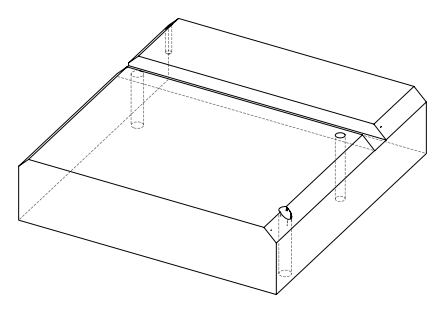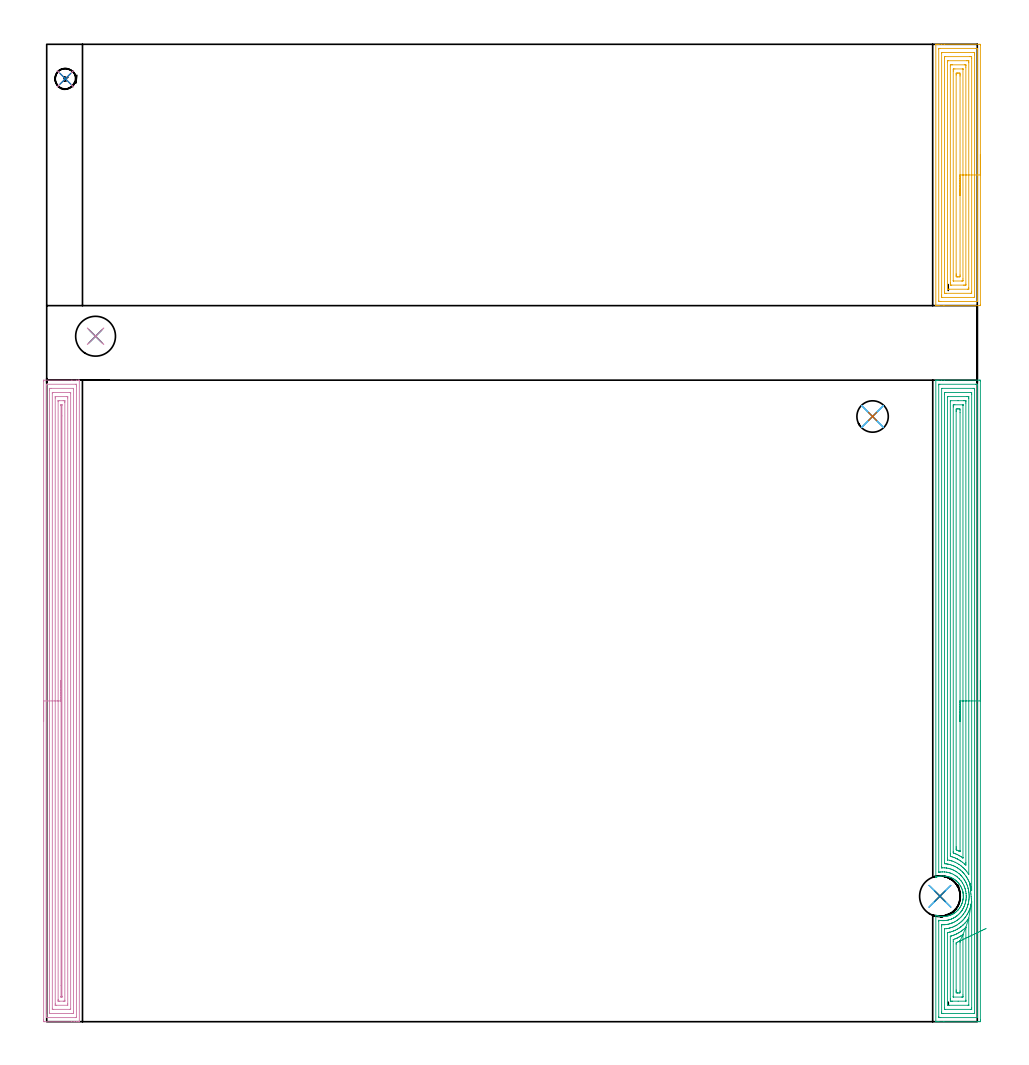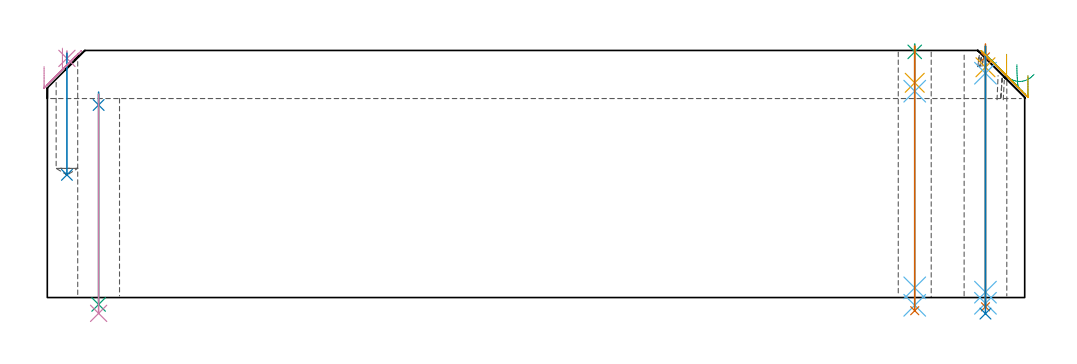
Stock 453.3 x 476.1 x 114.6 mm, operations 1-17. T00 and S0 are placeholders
(PLAN: 19 operations, 12 tool changes, 63.7 min)
(1 SPOT_DRILL | STEP1HOLE | NXT0321_9005460120000 | 0.05 min | 184 mm3)
(2 SPOT_DRILL_1 | STEP1HOLE_1 | NXT0321_9005460120000 | 0.05 min | 2693 mm3)
(3 SPOT_DRILL_2 | STEP1HOLE_2 | NXT0321_9005460120000 | 0.03 min | 3 mm3)
(4 SPOT_DRILL_3 | STEP1POCKET | NXT0321_9005460120000 | 0.03 min | 259 mm3)
(5 DRILL_BLIND_HOLE_INTO_CENTER | STEP1HOLE | NXT0301_023 | 0.04 min | 99 mm3)
(6 GUN_DRILL_THROUGH_HOLE | STEP1HOLE | UGT0307_001 | 0.52 min | 2069 mm3)
(7 SPADE_DRILL_TO_ENLARGE_THROUGH_HOLE | STEP1HOLE | UGT0306_003 | 0.49 min | 11654 mm3)
(8 DRILL_TO_ENLARGE_THROUGH_HOLE | STEP1HOLE | UGT0301_264 | 0.5 min | 21215 mm3)
(9 DRILL_THROUGH_HOLE_INTO_CENTER | STEP1HOLE_1 | NXT0301_065 | 0.4 min | 6232 mm3)
(10 DRILL_TO_ENLARGE_THROUGH_HOLE_1 | STEP1HOLE_1 | UGT0301_261 | 0.41 min | 24890 mm3)
(11 DRILL_BLIND_HOLE_INTO_CENTER_1 | STEP1HOLE_2 | UGT0301_032 | 0.07 min | 1012 mm3)
(12 GUN_DRILL_THROUGH_HOLE_1 | STEP1HOLE_2 | UGT0307_006 | 0.56 min | 6404 mm3)
(13 DRILL_TO_ENLARGE_THROUGH_HOLE_2 | STEP1HOLE_2 | UGT0301_283 | 0.49 min | 13584 mm3)
(14 DRILL_BLIND_HOLE_INTO_CENTER_2 | STEP1POCKET | UGT0301_032 | 0.23 min | 4153 mm3)
(15 AREA_MILL | FG_CHAMFER_SURFACE | UGT0205_001 | 20.07 min | 74171 mm3)
(16 AREA_MILL_1 | FG_CHAMFER_SURFACE_1 | UGT0205_001 | 17.71 min | 48451 mm3)
(17 AREA_MILL_2 | FG_CHAMFER_SURFACE_2 | UGT0205_001 | 8.5 min | 31864 mm3)
(18 AREA_MILL_3 | FG_CHAMFER_SURFACE_3 | UGT0205_001 | 7.29 min | 19702 mm3)
(19 MILL_RECTANGULAR_SLOT | SLOT_RECTANGULAR | UGT0201_004 | Follow Part, ap 8, ae 75% | 6.23 min | 354266 mm3)
(TOOL NXT0321_9005460120000 | NC Spot Drill, 142deg, 12mm, Carbide, Uncoated | D12 PA142 FL30 Z2)
(TOOL NXT0301_023 | Carbide Drill 5.2mm [860.1-0520-016A1-MM 2214] | D5.2 PA140 FL28 Z2)
(TOOL UGT0307_001 | Gun Drill 5 mm | D5 PA130 FL24 Z1)
(TOOL UGT0306_003 | Spade Drill 12.5mm | D12.5 PA132 FL10 Z2)
(TOOL UGT0301_264 | Twist Drill 19.8 mm | D19.8 PA118 FL140 Z2)
(TOOL NXT0301_065 | Carbide Drill 9.4mm [860.1-0940-075A1-MM 2214] | D9.4 PA140 FL98 Z2)
(TOOL UGT0301_261 | Twist Drill 19.4 mm | D19.4 PA118 FL140 Z2)
(TOOL UGT0301_032 | Twist Drill 10 mm | D10 PA118 FL87 Z2)
(TOOL UGT0307_006 | Gun Drill 9 mm | D9 PA130 FL24 Z1)
(TOOL UGT0301_283 | Twist Drill 15.3 mm | D15.3 PA118 FL120 Z2)
(TOOL UGT0205_001 | Chamfer Mill 20 x 3 x 45 deg. | D20 FL50 Z2)
(TOOL UGT0201_004 | End Mill 32 mm | D32 FL53 Z6)
(OP 1 SPOT_DRILL)
G17 G21 G94 G90
T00 M6
G54
G17 G0 G90 X435.1 Y61.1 S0 M3
G43 Z124.6 H0
G94 G81 G98 Z111.6 F250. R117.6
G80
M5
M2
(OP 2 SPOT_DRILL_1)
G17 G21 G94 G90
T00 M6
G54
G17 G0 G90 X23.8 Y333.9 S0 M3
G43 Z124.6 H0
G94 G81 G98 Z89.3 F250. R95.3
G80
M5
M2
(OP 3 SPOT_DRILL_2)
G17 G21 G94 G90
T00 M6
G54
G17 G0 G90 X402.3 Y294.8 S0 M3
G43 Z124.6 H0
G94 G81 G98 Z113.941 F250. R117.6
G80
M5
M2
(OP 4 SPOT_DRILL_3)
G17 G21 G94 G90
T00 M6
G54
G17 G0 G90 X9.1 Y459.3 S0 M3
G43 Z124.6 H0
G94 G81 G98 Z110.915 F250. R114.35
G80
M5
M2
(OP 5 DRILL_BLIND_HOLE_INTO_CENTER)
G17 G21 G94 G90
T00 M6
G54
G17 G0 G90 X435.1 Y61.1 S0 M3
G43 Z124.6 H1
G94 G81 G98 Z106.8 F250. R116.6
G80
M5
M2
(OP 6 GUN_DRILL_THROUGH_HOLE)
G17 G21 G94 G90
T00 M6
G54
G17 G0 G90 X435.1 Y61.1 M8
G43 Z124.6 H0
Z112.462
S716 M3
G94 G1 Z104.044 F125. M26
G4 X.084
Z2.5 F250.
G4 X.084
Z-2.666 F125.
G4 X.084
M5
M9
G0 Z112.462
Z124.6
M2
(OP 7 SPADE_DRILL_TO_ENLARGE_THROUGH_HOLE)
G17 G21 G94 G90
T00 M6
G54
G17 G0 G90 X435.1 Y61.1 S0 M3
G43 Z124.6 H0
G94 G73 G98 Z-4.283 F250. Q11.888 R116.6
G80
M5
M2
(OP 8 DRILL_TO_ENLARGE_THROUGH_HOLE)
G17 G21 G94 G90
T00 M6
G54
G17 G0 G90 X435.1 Y61.1 S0 M3
G43 Z124.6 H0
G94 G73 G98 Z-7.449 F250. Q17.436 R116.6
G80
M5
M2
(OP 9 DRILL_THROUGH_HOLE_INTO_CENTER)
G17 G21 G94 G90
T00 M6
G54
G17 G0 G90 X23.8 Y333.9 S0 M3
G43 Z124.6 H1
G94 G73 G98 Z-3.211 F250. Q8.683 R94.3
G80
M5
M2
(OP 10 DRILL_TO_ENLARGE_THROUGH_HOLE_1)
G17 G21 G94 G90
T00 M6
G54
G17 G0 G90 X23.8 Y333.9 S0 M3
G43 Z124.6 H0
G94 G73 G98 Z-7.328 F250. Q16.605 R94.3
G80
M5
M2
(OP 11 DRILL_BLIND_HOLE_INTO_CENTER_1)
G17 G21 G94 G90
T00 M6
G54
G17 G0 G90 X402.3 Y294.8 S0 M3
G43 Z124.6 H0
G94 G81 G98 Z99.6 F250. R116.6
G80
M5
M2
(OP 12 GUN_DRILL_THROUGH_HOLE_1)
G17 G21 G94 G90
T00 M6
G54
G17 G0 G90 X402.3 Y294.8 M8
G43 Z124.6 H0
Z112.058
S716 M3
G94 G1 Z95.705 F125. M26
G4 X.084
Z4.5 F250.
G4 X.084
Z-3.598 F125.
G4 X.084
M5
M9
G0 Z112.058
Z124.6
M2
(OP 13 DRILL_TO_ENLARGE_THROUGH_HOLE_2)
G17 G21 G94 G90
T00 M6
G54
G17 G0 G90 X402.3 Y294.8 S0 M3
G43 Z124.6 H0
G94 G73 G98 Z-6.097 F250. Q15.087 R116.6
G80
M5
M2
(OP 14 DRILL_BLIND_HOLE_INTO_CENTER_2)
G17 G21 G94 G90
T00 M6
G54
G17 G0 G90 X9.1 Y459.3 S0 M3
G43 Z124.6 H0
G94 G81 G98 Z56.9 F250. R113.35
G80
M5
M2
(OP 15 AREA_MILL)
G17 G21 G94 G90
T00 M6
G54
G17 G0 G90 X454.8 Y166.25 S1061 M3
G43 Z124.6 H0
Z102.9
G94 G1 Y166.212 Z102.028 F250.
Y166.098 Z101.163
Y165.909 Z100.312
Y165.647 Z99.48
Y165.313 Z98.674
Y164.91 Z97.9
Y164.442 Z97.164
Y163.91 Z96.472
Y163.321 Z95.829
Y162.678 Z95.24
Y161.986 Z94.708
Y161.25 Z94.24
Y160.476 Z93.837
Y159.67 Z93.503
Y158.838 Z93.241
Y157.986 Z93.052
Y157.122 Z92.938
Y156.25 Z92.9
Y0.929
X454.799 Y0.632 Z92.901
X454.794 Y0.041 Z92.904
X454.792 Y0.007 Z92.906
X454.205 Y0.003 Z93.493
X453.575 Y0. Z94.123
X437.001 Z110.695
X434.587 Z113.108
X433.85 Z113.85
X433.592 Z114.108
X433.162 Z114.53
X433.124 Z114.567
X433.103 Y0.008 Z114.588
X433.1 Y0.185 Z114.6
Y51.61
X433.103 Y51.826 Z114.589
X433.305 Y51.764 Z114.391
X433.58 Y51.673 Z114.118
X434.016 Y51.549 Z113.684
X434.459 Y51.441 Z113.241
X434.904 Y51.353 Z112.796
X435.347 Y51.286 Z112.353
X435.792 Y51.245 Z111.908
X436.679 Y51.212 Z111.021
X437.567 Y51.259 Z110.133
X438.012 Y51.308 Z109.688
X438.455 Y51.382 Z109.245
X438.9 Y51.478 Z108.8
X439.343 Y51.592 Z108.357
X439.618 Y51.673 Z108.081
X440.23 Y51.9 Z107.468
X440.676 Y52.087 Z107.022
X440.829 Y52.162 Z106.865
X441.028 Y52.257 Z106.669
X441.117 Y52.3 Z106.58
X441.498 Y52.505 Z106.199
X441.613 Y52.566 Z106.084
X441.721 Y52.635 Z105.975
X442.006 Y52.814 Z105.693
X442.167 Y52.927 Z105.529
X442.359 Y53.06 Z105.341
X442.417 Y53.101 Z105.282
X442.454 Y53.127 Z105.245
X442.612 Y53.248 Z105.084
X442.894 Y53.461 Z104.806
X443.504 Y54.032 Z104.194
X443.781 Y54.29 Z103.918
X443.801 Y54.311 Z103.898
X443.842 Y54.354 Z103.857
X444.22 Y54.796 Z103.479
X444.583 Y55.248 Z103.117
X444.67 Y55.369 Z103.03
X444.923 Y55.752 Z102.777
X445.163 Y56.142 Z102.536
X445.372 Y56.529 Z102.323
X445.557 Y56.889 Z102.142
X445.578 Y56.935 Z102.122
X445.623 Y57.036 Z102.077
X445.781 Y57.424 Z101.915
X445.805 Y57.48 Z101.892
X445.972 Y57.929 Z101.728
X446.092 Y58.318 Z101.606
X446.11 Y58.375 Z101.589
X446.226 Y58.823 Z101.47
X446.322 Y59.269 Z101.376
X446.357 Y59.479 Z101.341
X446.386 Y59.66 Z101.31
X446.396 Y59.717 Z101.301
X446.414 Y59.853 Z101.283
X446.444 Y60.08 Z101.254
X446.478 Y60.618 Z101.214
X446.48 Y60.726 Z101.208
X446.489 Y60.921 Z101.204
X446.49 Y60.947
X446.495 Y61.073 Z101.199
X446.496 Y61.114 Z101.198
X446.49 Y61.27 Z101.201
X446.483 Y61.448 Z101.205
Y61.49 Z101.21
Y61.505 Z101.211
X446.482 Y61.515
X446.471 Y61.722 Z101.228
X446.444 Y62.121 Z101.254
X446.416 Y62.343 Z101.281
X446.409 Y62.399 Z101.288
X446.344 Y62.813 Z101.354
X446.338 Y62.846 Z101.36
X446.257 Y63.237 Z101.436
X446.247 Y63.292 Z101.449
X446.232 Y63.354 Z101.465
X446.179 Y63.564 Z101.518
X446.147 Y63.684 Z101.547
X446.134 Y63.741 Z101.562
X445.999 Y64.186 Z101.697
X445.839 Y64.635 Z101.859
X445.68 Y65.026 Z102.015
X445.659 Y65.08 Z102.037
X445.609 Y65.192 Z102.088
X445.556 Y65.311 Z102.142
X445.388 Y65.645 Z102.31
X445.21 Y65.974 Z102.488
X444.947 Y66.407 Z102.751
X444.644 Y66.868 Z103.055
X444.396 Y67.183 Z103.301
X444.289 Y67.32 Z103.409
X443.919 Y67.761 Z103.781
X443.782 Y67.91 Z103.918
X443.376 Y68.305 Z104.322
X443.076 Y68.58 Z104.624
X442.993 Y68.655 Z104.707
X442.894 Y68.737 Z104.806
X442.612 Y68.951 Z105.085
X442.455 Y69.072 Z105.244
X442.174 Y69.27 Z105.526
X442.006 Y69.388 Z105.693
X441.754 Y69.549 Z105.944
X441.118 Y69.897 Z106.58
X440.675 Y70.113 Z107.021
X440.23 Y70.306 Z107.468
X440.049 Y70.377 Z107.651
X440.008 Y70.392 Z107.692
X439.866 Y70.443 Z107.834
X439.343 Y70.604 Z108.357
X438.9 Y70.722 Z108.8
X438.455 Y70.818 Z109.245
X438.012 Y70.892 Z109.688
X437.567 Y70.941 Z110.133
X436.679 Y70.988 Z111.021
X435.792 Y70.955 Z111.908
X435.347 Y70.914 Z112.353
X434.904 Y70.847 Z112.796
X434.459 Y70.759 Z113.241
X434.016 Y70.647 Z113.684
X433.335 Y70.443 Z114.365
X433.189 Y70.392 Z114.511
X433.134 Y70.375 Z114.565
X433.105 Y70.373 Z114.593
X433.1 Y70.392 Z114.6
Y312.315
X433.103 Y312.49 Z114.588
X433.159 Y312.493 Z114.532
X433.592 Y312.5 Z114.108
X433.849 Z113.85
X434.587 Z113.108
X435.847 Z111.85
X437.262 Z110.434
X454.205 Z93.493
X454.468 Y312.498 Z93.229
X454.792 Y312.49 Z92.906
X454.799 Y312.166 Z92.899
X454.8 Y156.25 Z92.9
X453.386 Z94.314
X453.385 Y2.275 Z94.315
X453.382 Y2.129 Z94.318
X453.379 Y2.034 Z94.321
X453.373 Y2.009 Z94.327
X453.365 Y2.007 Z94.335
X453.313 Y2.004 Z94.387
X452.841 Y2. Z94.859
X435.479 Z112.221
X435.005 Y2.001 Z112.695
X434.587 Y2.008 Z113.113
X434.534 Y2.01 Z113.166
X434.521 Y2.203 Z113.179
X434.516 Y2.348 Z113.184
X434.515 Y2.421 Z113.185
Y49.
X434.516 Y49.073 Z113.184
X434.521 Y49.218 Z113.179
X434.533 Y49.397 Z113.167
X434.587 Y49.39 Z113.113
X435.087 Y49.321 Z112.613
X435.479 Y49.279 Z112.221
X436.06 Y49.239 Z111.64
X436.37 Y49.229 Z111.33
X436.674 Y49.222 Z111.026
X436.961 Y49.229 Z110.739
X437.262 Y49.248 Z110.438
X437.794 Y49.288 Z109.906
X438.154 Y49.328 Z109.546
X438.576 Y49.398 Z109.124
X439.046 Y49.496 Z108.654
X439.308 Y49.559 Z108.392
X439.937 Y49.731 Z107.763
X440.007 Y49.752 Z107.693
X440.202 Y49.822 Z107.498
X440.653 Y49.998 Z107.047
X440.829 Y50.073 Z106.871
X441.272 Y50.272 Z106.428
X441.721 Y50.492 Z105.979
X441.869 Y50.567 Z105.831
X442.144 Y50.716 Z105.556
X442.432 Y50.897 Z105.268
X442.612 Y51.018 Z105.088
X442.961 Y51.261 Z104.739
X443.445 Y51.61 Z104.255
X443.478 Y51.636 Z104.222
X443.504 Y51.658 Z104.196
X443.948 Y52.059 Z103.752
X444.435 Y52.505 Z103.265
X444.718 Y52.796 Z102.982
X444.848 Y52.945 Z102.852
X445.238 Y53.399 Z102.462
X445.288 Y53.462 Z102.412
X445.645 Y53.935 Z102.055
X445.892 Y54.293 Z101.808
X445.964 Y54.402 Z101.736
X446.005 Y54.468 Z101.695
X446.179 Y54.755 Z101.521
X446.337 Y55.03 Z101.363
X446.424 Y55.188 Z101.276
X446.691 Y55.701 Z101.009
X446.864 Y56.082 Z100.836
X446.901 Y56.167 Z100.799
X446.926 Y56.228 Z100.774
X447.071 Y56.592 Z100.629
X447.174 Y56.873 Z100.526
X447.209 Y56.977 Z100.491
X447.391 Y57.55 Z100.309
X447.479 Y57.871 Z100.221
X447.578 Y58.257 Z100.122
X447.685 Y58.765 Z100.015
X447.71 Y58.892 Z99.99
X447.728 Y59.001 Z99.972
X447.821 Y59.66 Z99.879
X447.837 Y59.786 Z99.863
X447.897 Y60.594 Z99.803
X447.905 Y61.027 Z99.795
X447.901 Y61.448 Z99.799
X447.899 Y61.512 Z99.801
X447.843 Y62.343 Z99.857
X447.83 Y62.476 Z99.87
X447.72 Y63.237 Z99.98
X447.663 Y63.537 Z100.037
X447.531 Y64.131 Z100.169
X447.37 Y64.726 Z100.33
X447.277 Y65.026 Z100.423
X447.071 Y65.607 Z100.629
X446.947 Y65.92 Z100.753
X446.859 Y66.133 Z100.841
X446.528 Y66.814 Z101.172
X446.179 Y67.434 Z101.521
X446.012 Y67.709 Z101.688
X445.713 Y68.176 Z101.987
X445.39 Y68.603 Z102.31
X445.288 Y68.73 Z102.412
X444.631 Y69.497 Z103.069
X444.396 Y69.729 Z103.304
X443.682 Y70.392 Z104.018
X443.504 Y70.533 Z104.196
X442.917 Y70.98 Z104.783
X442.612 Y71.188 Z105.088
X442.464 Y71.286 Z105.236
X441.721 Y71.702 Z105.979
X440.904 Y72.105 Z106.796
X440.829 Y72.138 Z106.871
X440.73 Y72.181 Z106.97
X440.155 Y72.391 Z107.545
X439.937 Y72.46 Z107.763
X439.537 Y72.582 Z108.163
X439.046 Y72.704 Z108.654
X438.391 Y72.837 Z109.309
X438.154 Y72.872 Z109.546
X437.388 Y72.948 Z110.312
X437.262 Y72.954 Z110.438
X436.468 Y72.977 Z111.232
X436.37 Y72.974 Z111.33
X435.616 Y72.938 Z112.084
X435.479 Y72.923 Z112.221
X434.822 Y72.84 Z112.878
X434.587 Y72.806 Z113.113
X434.547 Y72.802 Z113.153
X434.528 Y72.801 Z113.172
X434.521 Y72.857 Z113.179
X434.516 Y73.002 Z113.184
X434.515 Y73.075 Z113.185
Y310.225
X434.518 Y310.371 Z113.182
X434.521 Y310.466 Z113.179
X434.527 Y310.491 Z113.173
X434.535 Y310.493 Z113.165
X434.587 Y310.496 Z113.113
X435.059 Y310.5 Z112.641
X452.421 Z95.279
X452.895 Y310.499 Z94.805
X453.313 Y310.492 Z94.387
X453.367 Y310.49 Z94.333
X453.379 Y310.297 Z94.321
X453.384 Y310.152 Z94.316
X453.385 Y310.079 Z94.315
X453.386 Y156.25 Z94.314
X451.972 Z95.728
X451.971 Y4.099 Z95.729
X451.97 Y4.043 Z95.73
X451.968 Y4.017 Z95.732
X451.966 Y4.011 Z95.734
X451.947 Y4.009 Z95.753
X451.737 Y4.001 Z95.963
X436.579 Y4. Z111.121
X436.37 Y4.001 Z111.33
X436.162 Y4.005 Z111.538
X436.023 Y4.01 Z111.677
X435.935 Y4.018 Z111.765
X435.933 Y4.062 Z111.767
X435.931 Y4.21 Z111.769
X435.929 Y4.652 Z111.771
Y46.687
X435.933 Y47.139 Z111.767
X435.935 Y47.2 Z111.765
X435.938 Y47.23 Z111.762
X436.37 Y47.225 Z111.33
X436.778 Y47.226 Z110.922
X437.164 Y47.237 Z110.536
X437.262 Y47.243 Z110.438
X437.993 Y47.3 Z109.707
X438.154 Y47.321 Z109.546
X438.768 Y47.417 Z108.932
X439.046 Y47.474 Z108.654
X439.5 Y47.578 Z108.2
X439.937 Y47.694 Z107.763
X440.201 Y47.769 Z107.499
X440.829 Y47.989 Z106.871
X440.862 Y48. Z106.838
X440.947 Y48.033 Z106.753
X441.487 Y48.268 Z106.213
X441.721 Y48.375 Z105.979
X442.089 Y48.558 Z105.611
X442.612 Y48.834 Z105.088
X442.782 Y48.927 Z104.918
X443.22 Y49.212 Z104.48
X443.504 Y49.407 Z104.196
X443.746 Y49.579 Z103.954
X444.074 Y49.822 Z103.626
X444.252 Y49.966 Z103.448
X444.396 Y50.09 Z103.304
X444.725 Y50.386 Z102.975
X445.086 Y50.716 Z102.614
X445.189 Y50.815 Z102.511
X445.288 Y50.913 Z102.412
X445.63 Y51.267 Z102.07
X445.929 Y51.61 Z101.771
X446.044 Y51.747 Z101.656
X446.179 Y51.914 Z101.521
X446.437 Y52.246 Z101.263
X446.634 Y52.505 Z101.066
X447.071 Y53.158 Z100.629
X447.164 Y53.306 Z100.536
X447.22 Y53.399 Z100.48
X447.49 Y53.874 Z100.21
X447.714 Y54.293 Z99.986
X447.798 Y54.459 Z99.902
X447.963 Y54.8 Z99.737
X448.081 Y55.069 Z99.619
X448.131 Y55.188 Z99.569
X448.335 Y55.709 Z99.365
X448.472 Y56.082 Z99.228
X448.566 Y56.371 Z99.134
X448.755 Y56.977 Z98.945
X448.777 Y57.054 Z98.923
X448.854 Y57.345 Z98.846
X448.954 Y57.771 Z98.746
X448.974 Y57.871 Z98.726
X449.097 Y58.522 Z98.603
X449.135 Y58.765 Z98.565
X449.213 Y59.3 Z98.487
X449.249 Y59.66 Z98.451
X449.28 Y60.127 Z98.42
X449.305 Y60.554 Z98.395
X449.319 Y60.982 Z98.381
X449.312 Y61.448 Z98.388
X449.29 Y61.905 Z98.41
X449.263 Y62.343 Z98.437
X449.216 Y62.875 Z98.484
X449.163 Y63.237 Z98.537
X449.053 Y63.932 Z98.647
X449.013 Y64.131 Z98.687
X448.854 Y64.858 Z98.846
X448.81 Y65.026 Z98.89
X448.793 Y65.088 Z98.907
X448.542 Y65.92 Z99.158
X448.37 Y66.406 Z99.33
X448.209 Y66.814 Z99.491
X447.963 Y67.388 Z99.737
X447.813 Y67.709 Z99.887
X447.67 Y68.002 Z100.03
X447.328 Y68.603 Z100.372
X447.071 Y69.034 Z100.629
X446.768 Y69.497 Z100.932
X446.179 Y70.282 Z101.521
X446.092 Y70.392 Z101.608
X445.594 Y70.979 Z102.106
X445.301 Y71.286 Z102.399
X445.288 Y71.299 Z102.412
X445.025 Y71.549 Z102.675
X444.396 Y72.121 Z103.304
X444.327 Y72.181 Z103.373
X443.504 Y72.791 Z104.196
X443.09 Y73.075 Z104.61
X442.612 Y73.35 Z105.088
X442.001 Y73.688 Z105.699
X441.721 Y73.824 Z105.979
X441.415 Y73.969 Z106.285
X440.829 Y74.205 Z106.871
X440.449 Y74.35 Z107.251
X439.937 Y74.502 Z107.763
X439.213 Y74.696 Z108.487
X439.046 Y74.73 Z108.654
X438.345 Y74.864 Z109.355
X438.154 Y74.886 Z109.546
X438.129 Y74.888 Z109.571
X437.262 Y74.954 Z110.438
X437.167 Y74.96 Z110.533
X436.37 Y74.971 Z111.33
X436.263 Y74.972 Z111.437
X435.984 Y74.964 Z111.716
X435.947 Y74.966 Z111.753
X435.935 Y74.969 Z111.765
X435.933 Y74.979 Z111.767
X435.93 Y75.023 Z111.77
X435.929 Y75.066 Z111.771
X435.928 Y75.307 Z111.772
X435.929 Y308.401 Z111.771
X435.93 Y308.457 Z111.77
X435.932 Y308.483 Z111.768
X435.934 Y308.489 Z111.766
X435.953 Y308.491 Z111.747
X436.163 Y308.499 Z111.537
X451.321 Y308.5 Z96.379
X451.53 Y308.499 Z96.17
X451.739 Y308.495 Z95.961
X451.877 Y308.49 Z95.823
X451.965 Y308.482 Z95.735
X451.967 Y308.438 Z95.733
X451.969 Y308.29 Z95.731
X451.971 Y307.848 Z95.729
X451.972 Y156.25 Z95.728
X450.557 Z97.143
Y64.213
X450.556 Y64.131 Z97.144
X450.551 Y63.886 Z97.149
X450.485 Y64.131 Z97.215
X450.446 Y64.324 Z97.254
X450.298 Y65.026 Z97.402
X450.247 Y65.261 Z97.453
X450.198 Y65.467 Z97.502
X450.073 Y65.92 Z97.627
X449.878 Y66.605 Z97.822
X449.846 Y66.714 Z97.854
X449.812 Y66.814 Z97.888
X449.746 Y67. Z97.954
X449.475 Y67.709 Z98.225
X449.284 Y68.172 Z98.416
X449.087 Y68.603 Z98.613
X448.854 Y69.088 Z98.846
X448.633 Y69.497 Z99.067
X448.351 Y70.002 Z99.349
X448.111 Y70.392 Z99.589
X447.963 Y70.62 Z99.737
X447.692 Y71.013 Z100.008
X447.49 Y71.286 Z100.21
X447.071 Y71.833 Z100.629
X446.78 Y72.181 Z100.92
X446.501 Y72.5 Z101.199
X446.179 Y72.843 Z101.521
X445.945 Y73.075 Z101.755
X445.288 Y73.683 Z102.412
X444.951 Y73.969 Z102.749
X444.396 Y74.386 Z103.304
X443.727 Y74.864 Z103.973
X443.504 Y75. Z104.196
X443.172 Y75.197 Z104.528
X442.612 Y75.49 Z105.088
X442.088 Y75.758 Z105.612
X441.721 Y75.921 Z105.979
X441.433 Y76.046 Z106.267
X440.829 Y76.273 Z106.871
X440.084 Y76.505 Z107.616
X439.937 Y76.544 Z107.763
X439.521 Y76.652 Z108.179
X439.046 Y76.748 Z108.654
X438.927 Y76.771 Z108.773
X438.499 Y76.842 Z109.201
X438.154 Y76.882 Z109.546
X437.897 Y76.91 Z109.803
X437.459 Y76.954 Z110.241
X437.359 Y76.964 Z110.341
X437.35 Y77.12 Z110.35
X437.344 Y77.465 Z110.356
X437.343 Y77.547 Z110.357
Y305.607
X437.347 Y306.417 Z110.353
X437.35 Y306.473 Z110.35
X437.353 Y306.49 Z110.347
X437.376 Y306.492 Z110.324
X437.486 Y306.497 Z110.214
X437.709 Y306.499 Z109.991
X450.192 Z97.508
X450.414 Y306.497 Z97.286
X450.524 Y306.492 Z97.176
X450.547 Y306.49 Z97.153
X450.551 Y306.476 Z97.149
X450.553 Y306.434 Z97.147
X450.557 Y305.688 Z97.143
Y305.607
Y156.25
X449.143 Z98.557
Y72.016
X449.142 Y71.892 Z98.558
X449.14 Y71.838 Z98.56
X449.138 Y71.809 Z98.562
X449.081 Y71.881 Z98.619
X449.016 Y71.971 Z98.684
X448.854 Y72.202 Z98.846
X448.203 Y73.075 Z99.497
X447.963 Y73.385 Z99.737
X447.464 Y73.969 Z100.236
X447.071 Y74.397 Z100.629
X446.594 Y74.864 Z101.106
X446.179 Y75.247 Z101.521
X445.585 Y75.758 Z102.115
X445.288 Y75.981 Z102.412
X444.456 Y76.592 Z103.244
X444.396 Y76.634 Z103.304
X444.369 Y76.652 Z103.331
X443.504 Y77.149 Z104.196
X442.759 Y77.547 Z104.941
X442.612 Y77.619 Z105.088
X442.475 Y77.685 Z105.225
X441.721 Y78.001 Z105.979
X440.995 Y78.275 Z106.705
X440.829 Y78.326 Z106.871
X440.45 Y78.441 Z107.25
X439.937 Y78.576 Z107.763
X439.758 Y78.621 Z107.942
X438.868 Y78.801 Z108.832
X438.809 Y78.814 Z108.891
X438.777 Y78.824 Z108.923
X438.765 Y78.829 Z108.935
X438.763 Y78.854 Z108.937
X438.759 Y79.046 Z108.941
X438.757 Y79.335 Z108.943
Y79.625
Y304.108
X438.76 Y304.398 Z108.94
X438.763 Y304.479 Z108.937
X438.765 Y304.491 Z108.935
X438.771 Y304.494 Z108.929
X438.791 Y304.498 Z108.909
X438.876 Y304.499 Z108.824
X439.046 Y304.5 Z108.654
X448.175 Z99.525
X448.854 Y304.498 Z98.846
X449.071 Y304.496 Z98.629
X449.13 Y304.49 Z98.57
X449.136 Y304.474 Z98.564
X449.139 Y304.428 Z98.561
X449.142 Y303.819 Z98.558
X449.143 Y303.529 Z98.557
Y156.25
X447.729 Z99.971
Y77.547
X447.728 Y76.888 Z99.972
X447.726 Y76.652 Z99.974
X447.722 Y76.221 Z99.978
X447.253 Y76.652 Z100.447
X447.071 Y76.814 Z100.629
X446.23 Y77.547 Z101.47
X446.023 Y77.704 Z101.677
X445.288 Y78.232 Z102.412
X444.989 Y78.441 Z102.711
X444.396 Y78.792 Z103.304
X443.597 Y79.242 Z104.103
X443.504 Y79.291 Z104.196
X443.418 Y79.335 Z104.282
X442.877 Y79.593 Z104.823
X442.612 Y79.709 Z105.088
X441.964 Y79.986 Z105.736
X441.721 Y80.076 Z105.979
X441.298 Y80.23 Z106.402
X440.829 Y80.37 Z106.871
X440.261 Y80.538 Z107.439
X440.178 Y80.565 Z107.522
X440.176 Y80.668 Z107.524
X440.172 Y80.888 Z107.528
X440.171 Y81.124 Z107.529
Y81.784
Y302.03
X440.173 Y302.36 Z107.527
X440.175 Y302.442 Z107.525
X440.178 Y302.48 Z107.522
X440.181 Y302.49 Z107.519
X440.205 Y302.492 Z107.495
X440.362 Y302.498 Z107.338
X443.927 Y302.5 Z103.773
X446.602 Z101.098
X447.071 Y302.499 Z100.629
X447.497 Y302.497 Z100.203
X447.687 Y302.49 Z100.013
X447.722 Y302.48 Z99.978
X447.724 Y302.414 Z99.976
X447.727 Y302.266 Z99.973
X447.728 Y302.03 Z99.972
X447.729 Y301.37 Z99.971
Y156.25
X446.315 Z101.385
X446.314 Y79.958 Z101.386
X446.313 Y79.868 Z101.387
X446.31 Y79.796 Z101.39
X446.308 Y79.759 Z101.392
X446.3 Y79.761 Z101.4
X446.179 Y79.843 Z101.521
X445.623 Y80.23 Z102.077
X445.288 Y80.434 Z102.412
X444.786 Y80.733 Z102.914
X444.396 Y80.947 Z103.304
X444.071 Y81.124 Z103.629
X443.504 Y81.402 Z104.196
X442.985 Y81.645 Z104.715
X442.612 Y81.796 Z105.088
X442.059 Y82.018 Z105.641
X441.721 Y82.146 Z105.979
X441.618 Y82.186 Z106.082
X441.594 Y82.197 Z106.106
X441.591 Y82.324 Z106.109
X441.588 Y82.505 Z106.112
X441.586 Y82.777 Z106.114
X441.585 Y82.913 Z106.115
X441.586 Y299.482 Z106.114
X441.589 Y300.241 Z106.111
X441.592 Y300.371 Z106.108
X441.598 Y300.49 Z106.102
X441.721 Y300.492 Z105.979
X442.355 Y300.499 Z105.345
X446.179 Z101.521
X446.265 Y300.497 Z101.435
X446.296 Y300.494 Z101.404
X446.307 Y300.491 Z101.393
X446.309 Y300.467 Z101.391
X446.313 Y300.377 Z101.387
X446.314 Y300.241 Z101.386
X446.315 Y300.106 Z101.385
Y156.25
X444.901 Z102.8
X444.9 Y83.419
X444.898 Y83.12 Z102.802
X444.896 Y82.913 Z102.804
X444.894 Y82.843 Z102.806
X444.851 Y82.855 Z102.849
X444.728 Y82.913 Z102.972
X444.51 Y83.027 Z103.19
X444.396 Y83.085 Z103.304
X444.052 Y83.258 Z103.648
X443.504 Y83.508 Z104.196
X443.299 Y83.603 Z104.401
X443.119 Y83.687 Z104.581
X443.006 Y83.742 Z104.694
X443.005 Y83.807 Z104.695
X443.001 Y84.312 Z104.699
X443. Y84.702 Z104.7
Y85.208
Y297.17
Y297.558
X443.003 Y298.061 Z104.697
X443.007 Y298.453 Z104.693
X443.46 Y298.497 Z104.24
X443.504 Y298.498 Z104.196
X444.35 Z103.35
X444.396 Y298.495 Z103.304
X444.893 Y298.453 Z102.807
X444.898 Y297.949 Z102.802
X444.9 Y296.664 Z102.8
X444.901 Y156.25
Y155.378 Z102.838
Y154.514 Z102.951
Y153.662 Z103.14
Y152.83 Z103.403
Y152.024 Z103.736
Y151.25 Z104.139
Y150.514 Z104.608
Y149.822 Z105.139
Y149.179 Z105.728
Y148.59 Z106.372
Y148.058 Z107.064
Y147.59 Z107.8
Y147.187 Z108.573
Y146.853 Z109.379
Y146.591 Z110.211
Y146.402 Z111.063
Y146.288 Z111.928
Y146.25 Z112.8
G0 Z124.6
X449.691 Y67.443
Z108.055
G1 X449.686 Y67.488 Z107.184
X449.689 Y67.457 Z106.312
X449.7 Y67.35 Z105.446
X449.717 Y67.169 Z104.593
X449.741 Y66.915 Z103.759
X449.773 Y66.589 Z102.95
X449.811 Y66.194 Z102.173
X449.855 Y65.733 Z101.434
X449.905 Y65.21 Z100.737
X449.961 Y64.629 Z100.089
X450.022 Y63.993 Z99.495
X450.088 Y63.308 Z98.958
X450.158 Y62.58 Z98.484
X450.231 Y61.813 Z98.075
X450.308 Y61.013 Z97.734
X450.387 Y60.187 Z97.465
X450.468 Y59.341 Z97.27
X450.551 Y58.481 Z97.149
X450.552 Y58.472 Z97.148
X450.555 Y58.252 Z97.145
X450.557 Y57.952 Z97.143
Y57.871
Y6.893
X450.554 Y6.083 Z97.147
X450.551 Y6.027 Z97.149
X450.547 Y6.01 Z97.153
X450.524 Y6.008 Z97.176
X450.414 Y6.003 Z97.286
X450.191 Y6.001 Z97.509
X437.708 Z109.992
X437.486 Y6.003 Z110.214
X437.376 Y6.008 Z110.324
X437.353 Y6.01 Z110.347
X437.35 Y6.024 Z110.35
X437.347 Y6.066 Z110.353
X437.343 Y6.812 Z110.357
Y6.893
Y45.066
X437.345 Y45.167 Z110.355
X437.348 Y45.217 Z110.352
X437.35 Y45.234 Z110.35
X437.372 Y45.24 Z110.328
X438.154 Y45.307 Z109.546
X438.192 Y45.311 Z109.508
X438.476 Y45.35 Z109.224
X438.966 Y45.43 Z108.734
X439.046 Y45.446 Z108.654
X439.695 Y45.593 Z108.005
X439.937 Y45.655 Z107.763
X440.356 Y45.77 Z107.344
X440.829 Y45.931 Z106.871
X441.059 Y46.014 Z106.641
X441.655 Y46.244 Z106.045
X441.701 Y46.264 Z105.999
X441.721 Y46.273 Z105.979
X442.31 Y46.548 Z105.39
X442.612 Y46.699 Z105.088
X442.9 Y46.851 Z104.8
X443.421 Y47.139 Z104.279
X443.644 Y47.279 Z104.056
X444.396 Y47.804 Z103.304
X444.529 Y47.9 Z103.171
X444.707 Y48.033 Z102.993
X445.026 Y48.295 Z102.674
X445.288 Y48.521 Z102.412
X445.502 Y48.713 Z102.198
X445.736 Y48.927 Z101.964
X445.963 Y49.145 Z101.737
X446.179 Y49.359 Z101.521
X446.407 Y49.594 Z101.293
X446.616 Y49.822 Z101.084
X446.826 Y50.067 Z100.874
X447.071 Y50.36 Z100.629
X447.229 Y50.557 Z100.471
X447.354 Y50.716 Z100.346
X447.615 Y51.065 Z100.085
X447.989 Y51.61 Z99.711
X448.319 Y52.148 Z99.381
X448.528 Y52.505 Z99.172
X448.645 Y52.715 Z99.055
X448.854 Y53.106 Z98.846
X448.953 Y53.3 Z98.747
X449.001 Y53.399 Z98.699
X449.234 Y53.912 Z98.466
X449.395 Y54.293 Z98.305
X449.496 Y54.545 Z98.204
X449.745 Y55.189 Z97.955
X449.958 Y55.87 Z97.742
X450.023 Y56.082 Z97.677
X450.065 Y56.234 Z97.635
X450.154 Y56.568 Z97.546
X450.257 Y56.977 Z97.443
X450.293 Y57.129 Z97.407
X450.327 Y57.288 Z97.373
X450.444 Y57.871 Z97.256
X450.455 Y57.925 Z97.245
X450.475 Y58.034 Z97.225
X450.482 Y58.074 Z97.218
X450.495 Y58.156 Z97.205
X450.522 Y58.325 Z97.178
X450.543 Y58.445 Z97.157
X450.551 Y58.481 Z97.149
X449.142 Y50.428 Z98.558
X449.143 Y49.532 Z98.557
Y8.392
X449.14 Y8.102 Z98.56
X449.137 Y8.021 Z98.563
X449.135 Y8.009 Z98.565
X449.129 Y8.006 Z98.571
X449.109 Y8.002 Z98.591
X449.024 Y8.001 Z98.676
X448.854 Y8. Z98.846
X439.725 Z107.975
X439.046 Y8.002 Z108.654
X438.829 Y8.004 Z108.871
X438.77 Y8.01 Z108.93
X438.764 Y8.026 Z108.936
X438.761 Y8.072 Z108.939
X438.758 Y8.681 Z108.942
X438.757 Y8.971 Z108.943
Y42.956
X438.759 Y43.246 Z108.941
X438.761 Y43.328 Z108.939
X438.764 Y43.371 Z108.936
X438.779 Y43.376 Z108.921
X438.864 Y43.394 Z108.836
X439.157 Y43.449 Z108.543
X439.69 Y43.561 Z108.01
X439.892 Y43.606 Z107.808
X439.937 Y43.617 Z107.763
X440.012 Y43.636 Z107.688
X440.829 Y43.878 Z106.871
X441.259 Y44.024 Z106.441
X441.721 Y44.198 Z105.979
X441.905 Y44.271 Z105.795
X442.346 Y44.456 Z105.354
X442.529 Y44.539 Z105.171
X442.612 Y44.579 Z105.088
X443.125 Y44.835 Z104.575
X443.504 Y45.037 Z104.196
X443.705 Y45.148 Z103.995
X444.054 Y45.35 Z103.646
X444.262 Y45.484 Z103.438
X444.396 Y45.575 Z103.304
X444.789 Y45.85 Z102.911
X445.288 Y46.202 Z102.412
X445.312 Y46.22 Z102.388
X445.345 Y46.244 Z102.355
X445.802 Y46.622 Z101.898
X446.179 Y46.95 Z101.521
X446.279 Y47.039 Z101.421
X446.388 Y47.139 Z101.312
X446.737 Y47.474 Z100.963
X447.071 Y47.799 Z100.629
X447.187 Y47.917 Z100.513
X447.297 Y48.033 Z100.403
X447.607 Y48.39 Z100.093
X447.963 Y48.806 Z99.737
X448.061 Y48.927 Z99.639
X448.406 Y49.377 Z99.294
X448.736 Y49.822 Z98.964
X448.785 Y49.891 Z98.915
X448.854 Y49.994 Z98.846
X449.142 Y50.428 Z98.558
X447.722 Y45.986 Z99.978
X447.725 Y45.981 Z99.975
X447.727 Y45.947 Z99.973
X447.728 Y45.862 Z99.972
X447.729 Y45.584 Z99.971
Y10.47
X447.728 Y10.14 Z99.972
X447.725 Y10.058 Z99.975
X447.722 Y10.02 Z99.978
X447.719 Y10.01 Z99.981
X447.695 Y10.008 Z100.005
X447.538 Y10.002 Z100.162
X443.973 Y10. Z103.727
X441.298 Z106.402
X440.829 Y10.001 Z106.871
X440.403 Y10.003 Z107.297
X440.213 Y10.01 Z107.487
X440.178 Y10.02 Z107.522
X440.176 Y10.086 Z107.524
X440.173 Y10.234 Z107.527
X440.172 Y10.47 Z107.528
X440.171 Y11.13 Z107.529
Y41.538
X440.173 Y41.596 Z107.527
X440.175 Y41.624 Z107.525
X440.177 Y41.633 Z107.523
X440.189 Y41.638 Z107.511
X440.635 Y41.772 Z107.065
X440.786 Y41.816 Z106.914
X440.829 Y41.829 Z106.871
X441.459 Y42.035 Z106.241
X441.721 Y42.128 Z105.979
X442.109 Y42.277 Z105.591
X442.612 Y42.483 Z105.088
X442.742 Y42.537 Z104.958
X443.033 Y42.667 Z104.667
X443.35 Y42.822 Z104.35
X443.504 Y42.901 Z104.196
X443.934 Y43.131 Z103.766
X444.396 Y43.387 Z103.304
X444.506 Y43.45 Z103.194
X444.69 Y43.561 Z103.01
X445.048 Y43.802 Z102.652
X445.288 Y43.966 Z102.412
X445.574 Y44.168 Z102.126
X445.976 Y44.456 Z101.724
X446.09 Y44.545 Z101.61
X446.179 Y44.617 Z101.521
X446.578 Y44.95 Z101.122
X447.071 Y45.379 Z100.629
X447.68 Y45.952 Z100.02
X447.719 Y45.986 Z99.981
X447.722 Z99.978
X446.306 Y42.439 Z101.394
X446.309 Y42.426 Z101.391
X446.312 Y42.361 Z101.388
X446.314 Y42.18 Z101.386
X446.315 Y13.017 Z101.385
X446.311 Y12.259 Z101.389
X446.308 Y12.129 Z101.392
X446.302 Y12.01 Z101.398
X446.179 Y12.008 Z101.521
X445.545 Y12.001 Z102.155
X441.721 Z105.979
X441.635 Y12.003 Z106.065
X441.604 Y12.006 Z106.096
X441.593 Y12.009 Z106.107
X441.591 Y12.033 Z106.109
X441.587 Y12.123 Z106.113
X441.586 Y12.259 Z106.114
X441.585 Y12.394 Z106.115
X441.586 Y39.224 Z106.114
X441.592 Y39.984 Z106.108
X441.595 Y40.009 Z106.105
X441.63 Y40.025 Z106.07
X441.665 Y40.04 Z106.035
X442.314 Y40.283 Z105.386
X442.612 Y40.401 Z105.088
X442.949 Y40.541 Z104.751
X443.504 Y40.783 Z104.196
X443.57 Y40.813 Z104.13
X443.706 Y40.878 Z103.994
X444.162 Y41.113 Z103.538
X444.396 Y41.238 Z103.304
X444.738 Y41.43 Z102.962
X445.288 Y41.747 Z102.412
X445.303 Y41.757 Z102.397
X446.272 Y42.42 Z101.428
X446.304 Y42.439 Z101.396
X446.306 Z101.394
X444.895 Y39.341 Z102.805
X444.897 Y39.319 Z102.803
X444.899 Y39.258 Z102.801
X444.9 Y39.089 Z102.8
X444.901 Y38.583 Z102.799
X444.9 Y14.942 Z102.8
X444.898 Y14.438 Z102.802
X444.893 Y14.047 Z102.807
X444.441 Y14.002 Z103.259
X444.396 Y14.001 Z103.304
X443.551 Z104.149
X443.504 Y14.004 Z104.196
X443.007 Y14.047 Z104.693
X443.001 Y14.552 Z104.699
X443. Y14.942 Z104.7
Y15.448
Y37.806
X443.003 Y38.195 Z104.697
X443.007 Y38.441 Z104.693
X443.169 Y38.531 Z104.531
X443.781 Y38.812 Z103.919
X444.372 Y39.089 Z103.328
X444.42 Y39.114 Z103.28
X444.518 Y39.161 Z103.182
X444.895 Y39.341 Z102.805
X445.502 Y39.631 Z102.249
X446.15 Y39.941 Z101.755
X446.835 Y40.268 Z101.324
X447.551 Y40.61 Z100.961
X448.293 Y40.964 Z100.669
X449.054 Y41.328 Z100.45
X449.831 Y41.699 Z100.305
X450.615 Y42.074 Z100.236
X451.403 Y42.45 Z100.243
X452.186 Y42.824 Z100.325
X452.96 Y43.194 Z100.483
X453.719 Y43.557 Z100.716
X454.457 Y43.909 Z101.02
X455.168 Y44.249 Z101.395
X455.846 Y44.573 Z101.837
X456.488 Y44.879 Z102.343
X457.087 Y45.165 Z102.909
X457.639 Y45.429 Z103.53
G0 Z124.6
M5
M2
(OP 16 AREA_MILL_1)
G17 G21 G94 G90
T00 M6
G54
G17 G0 G90 X-1.5 Y146.25 S1061 M3
G43 Z124.6 H0
Z107.2
G94 G1 Y146.288 Z106.328 F250.
Y146.402 Z105.464
Y146.591 Z104.612
Y146.853 Z103.78
Y147.187 Z102.974
Y147.59 Z102.2
Y148.058 Z101.464
Y148.59 Z100.772
Y149.179 Z100.129
Y149.822 Z99.54
Y150.514 Z99.008
Y151.25 Z98.54
Y152.024 Z98.137
Y152.83 Z97.803
Y153.662 Z97.541
Y154.514 Z97.352
Y155.378 Z97.238
Y156.25 Z97.2
Y311.868
X-1.495 Y312.383 Z97.203
X-1.492 Y312.49 Z97.206
X-1.38 Y312.5 Z97.318
X12.276 Z110.971
X14.647 Z113.342
X15.372 Z114.071
X15.588 Z114.288
X15.746 Y312.497 Z114.439
X15.897 Y312.49 Z114.589
X15.9 Y312.315 Z114.6
Y0.185
X15.897 Y0.01 Z114.589
X15.746 Y0.003 Z114.439
X15.588 Y0. Z114.288
X15.371 Z114.071
X14.647 Z113.342
X13.409 Z112.106
X12.019 Z110.714
X-1.098 Z97.6
X-1.493 Y0.01 Z97.205
X-1.497 Y0.251 Z97.202
X-1.499 Y0.632 Z97.201
X-1.5 Y1.017 Z97.2
Y156.25
X-0.086 Z98.614
X-0.085 Y309.914 Z98.615
X-0.079 Y310.481 Z98.621
X-0.03 Y310.49 Z98.67
X0.079 Y310.495 Z98.779
X0.218 Y310.499 Z98.918
X14.236 Z112.936
X14.421 Y310.493 Z113.121
X14.456 Y310.49 Z113.156
X14.479 Y310.481 Z113.179
X14.48 Y310.439 Z113.18
X14.484 Y310.245 Z113.184
X14.485 Y310.079 Z113.185
X14.486 Y309.35 Z113.186
X14.485 Y2.586 Z113.185
X14.479 Y2.019 Z113.179
X14.43 Y2.01 Z113.13
X14.32 Y2.005 Z113.02
X14.182 Y2.001 Z112.882
X0.164 Z98.864
X-0.021 Y2.007 Z98.679
X-0.056 Y2.01 Z98.644
X-0.079 Y2.019 Z98.621
X-0.081 Y2.061 Z98.619
X-0.084 Y2.255 Z98.616
X-0.085 Y2.421 Z98.615
X-0.086 Y3.151 Z98.614
Y156.25
X1.328 Z100.028
X1.329 Y307.576 Z100.029
X1.331 Y308.29 Z100.031
X1.333 Y308.466 Z100.033
X1.335 Y308.488 Z100.035
X1.352 Y308.491 Z100.052
X1.403 Y308.496 Z100.103
X1.505 Y308.498 Z100.205
X2.176 Y308.5 Z100.876
X12.963 Y308.499 Z111.663
X13.018 Y308.496 Z111.718
X13.053 Y308.491 Z111.753
X13.065 Y308.487 Z111.765
X13.066 Y308.47 Z111.766
X13.07 Y308.29 Z111.77
X13.071 Y308.111 Z111.771
Y4.924
X13.069 Y4.21 Z111.769
X13.067 Y4.034 Z111.767
X13.065 Y4.012 Z111.765
X13.048 Y4.009 Z111.748
X12.997 Y4.004 Z111.697
X12.895 Y4.002 Z111.595
X12.224 Y4. Z110.924
X1.437 Y4.001 Z100.137
X1.382 Y4.004 Z100.082
X1.347 Y4.009 Z100.047
X1.335 Y4.013 Z100.035
X1.334 Y4.03 Z100.034
X1.33 Y4.21 Z100.03
X1.329 Y4.39 Z100.029
X1.328 Y156.25 Z100.028
X2.743 Z101.443
Y306.132
X2.745 Y306.308 Z101.445
X2.748 Y306.448 Z101.448
X2.749 Y306.484 Z101.449
X2.767 Y306.49 Z101.467
X2.82 Y306.493 Z101.52
X3.257 Y306.5 Z101.957
X11.143 Z109.843
X11.579 Y306.494 Z110.279
X11.633 Y306.491 Z110.333
X11.651 Y306.487 Z110.351
X11.652 Y306.471 Z110.352
X11.656 Y306.408 Z110.356
X11.657 Y306.348 Z110.357
Y305.976
Y6.368
X11.655 Y6.192 Z110.355
X11.652 Y6.053 Z110.352
X11.651 Y6.016 Z110.351
X11.633 Y6.01 Z110.333
X11.58 Y6.007 Z110.28
X11.143 Y6. Z109.843
X3.257 Z101.957
X2.821 Y6.006 Z101.521
X2.767 Y6.009 Z101.467
X2.749 Y6.013 Z101.449
X2.747 Y6.029 Z101.447
X2.744 Y6.092 Z101.444
X2.743 Y6.152 Z101.443
Y6.524
Y156.25
X4.157 Z102.857
Y303.819
X4.159 Y304.254 Z102.859
X4.162 Y304.47 Z102.862
X4.164 Y304.489 Z102.864
X4.189 Y304.493 Z102.889
X4.247 Y304.497 Z102.947
X4.343 Y304.5 Z103.043
X9.599 Z108.299
X10.131 Y304.498 Z108.831
X10.185 Y304.496 Z108.885
X10.223 Y304.49 Z108.923
X10.236 Y304.486 Z108.936
X10.237 Y304.467 Z108.937
X10.241 Y304.259 Z108.941
X10.243 Y303.843 Z108.943
Y8.681
X10.24 Y8.246 Z108.94
X10.237 Y8.03 Z108.937
X10.236 Y8.011 Z108.936
X10.211 Y8.007 Z108.911
X10.153 Y8.003 Z108.853
X10.057 Y8.001 Z108.757
X4.801 Y8. Z103.501
X4.269 Y8.002 Z102.969
X4.215 Y8.004 Z102.915
X4.177 Y8.01 Z102.877
X4.164 Y8.014 Z102.864
X4.162 Y8.033 Z102.862
X4.159 Y8.241 Z102.859
X4.157 Y8.657 Z102.857
Y156.25
X5.571 Z104.271
X5.572 Y302.03 Z104.272
X5.573 Y302.349 Z104.273
X5.576 Y302.458 Z104.276
X5.578 Y302.488 Z104.278
X5.599 Y302.491 Z104.299
X5.656 Y302.495 Z104.356
X5.886 Y302.499 Z104.586
X6.302 Y302.5 Z105.002
X8.054 Z106.754
X8.514 Y302.499 Z107.214
X8.668 Y302.497 Z107.368
X8.79 Y302.492 Z107.49
X8.822 Y302.49 Z107.522
X8.824 Y302.442 Z107.524
X8.826 Y302.351 Z107.526
X8.828 Y302.03 Z107.528
X8.829 Y301.709 Z107.529
X8.828 Y10.47 Z107.528
X8.827 Y10.151 Z107.527
X8.824 Y10.043 Z107.524
X8.822 Y10.012 Z107.522
X8.801 Y10.009 Z107.501
X8.744 Y10.005 Z107.444
X8.514 Y10.002 Z107.214
X8.098 Y10. Z106.798
X6.346 Z105.046
X5.886 Y10.001 Z104.586
X5.732 Y10.003 Z104.432
X5.61 Y10.008 Z104.31
X5.578 Y10.01 Z104.278
X5.576 Y10.057 Z104.276
X5.574 Y10.149 Z104.274
X5.572 Y10.47 Z104.272
X5.571 Y10.791 Z104.271
Y156.25
X6.985 Z105.685
X6.986 Y300.013 Z105.686
X6.987 Y300.241 Z105.687
X6.991 Y300.46 Z105.691
X6.992 Y300.482 Z105.692
X7. Y300.49 Z105.7
X7.031 Y300.495 Z105.731
X7.073 Y300.497 Z105.773
X7.386 Y300.498 Z106.086
X7.404 Y300.493 Z106.104
X7.408 Y300.49 Z106.108
X7.411 Y300.473 Z106.111
X7.414 Y300.241 Z106.114
X7.415 Y295.096 Z106.115
X7.414 Y12.487 Z106.114
X7.413 Y12.259 Z106.113
X7.409 Y12.04 Z106.109
X7.408 Y12.018 Z106.108
X7.4 Y12.01 Z106.1
X7.369 Y12.005 Z106.069
X7.327 Y12.003 Z106.027
X7.014 Y12.002 Z105.714
X6.996 Y12.007 Z105.696
X6.992 Y12.01 Z105.692
X6.989 Y12.027 Z105.689
X6.986 Y12.259 Z105.686
X6.985 Y17.625 Z105.685
Y156.25
Y157.122 Z105.723
Y157.986 Z105.837
Y158.838 Z106.026
Y159.67 Z106.288
Y160.476 Z106.622
Y161.25 Z107.025
Y161.986 Z107.494
Y162.678 Z108.025
Y163.321 Z108.614
Y163.91 Z109.257
Y164.442 Z109.95
Y164.91 Z110.685
Y165.313 Z111.459
Y165.647 Z112.265
Y165.909 Z113.097
Y166.098 Z113.949
Y166.212 Z114.814
Y166.25 Z115.685
G0 Z124.6
M5
M2
(OP 17 AREA_MILL_2)
G17 G21 G94 G90
T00 M6
G54
G17 G0 G90 X454.8 Y422.45 S1061 M3
G43 Z124.6 H0
Z102.9
G94 G1 Y422.412 Z102.028 F250.
Y422.298 Z101.164
Y422.109 Z100.312
Y421.847 Z99.48
Y421.513 Z98.674
Y421.11 Z97.9
Y420.641 Z97.164
Y420.11 Z96.472
Y419.521 Z95.829
Y418.878 Z95.24
Y418.186 Z94.708
Y417.45 Z94.24
Y416.676 Z93.837
Y415.87 Z93.503
Y415.038 Z93.241
Y414.186 Z93.052
Y413.322 Z92.938
Y412.45 Z92.9
Y349.426
X454.797 Y349.126 Z92.902
X454.792 Y348.81 Z92.906
X454.472 Y348.8 Z93.226
X436.995 Z110.7
X434.587 Z113.108
X433.871 Z113.828
X433.578 Z114.122
X433.16 Z114.531
X433.124 Z114.567
X433.103 Y348.808 Z114.588
X433.1 Y348.979 Z114.6
Y475.921
X433.103 Y476.09 Z114.588
X433.158 Y476.093 Z114.534
X433.578 Y476.1 Z114.122
X433.871 Z113.829
X434.587 Z113.108
X435.837 Z111.86
X437.262 Z110.433
X454.205 Z93.493
X454.474 Y476.098 Z93.224
X454.792 Y476.09 Z92.906
X454.799 Y475.771 Z92.899
X454.8 Y412.45 Z92.9
X453.386 Z94.314
X453.385 Y351.069 Z94.315
X453.382 Y350.923 Z94.318
X453.379 Y350.828 Z94.321
X453.373 Y350.809 Z94.327
X453.364 Y350.807 Z94.336
X453.313 Y350.804 Z94.387
X452.834 Y350.8 Z94.866
X435.479 Z112.221
X434.999 Y350.802 Z112.701
X434.587 Y350.808 Z113.113
X434.534 Y350.81 Z113.166
X434.521 Y350.996 Z113.179
X434.516 Y351.142 Z113.184
X434.515 Y351.214 Z113.185
Y473.831
X434.518 Y473.977 Z113.182
X434.521 Y474.072 Z113.179
X434.527 Y474.091 Z113.173
X434.536 Y474.093 Z113.164
X434.587 Y474.096 Z113.113
X435.066 Y474.1 Z112.634
X452.421 Z95.279
X452.901 Y474.099 Z94.799
X453.313 Y474.092 Z94.387
X453.366 Y474.09 Z94.334
X453.379 Y473.903 Z94.321
X453.384 Y473.758 Z94.316
X453.385 Y473.686 Z94.315
X453.386 Y412.45 Z94.314
X451.972 Z95.728
X451.971 Y353.002 Z95.729
Y352.891
X451.968 Y352.837 Z95.732
X451.966 Y352.817 Z95.734
X451.932 Y352.81 Z95.768
X451.73 Y352.801 Z95.97
X436.37 Y352.8 Z111.33
X436.169 Y352.801 Z111.531
X436.035 Y352.805 Z111.665
X435.935 Y352.811 Z111.765
X435.932 Y352.855 Z111.768
X435.93 Y353.002 Z111.77
X435.929 Y353.445 Z111.771
X435.928 Y353.896 Z111.772
X435.929 Y471.898 Z111.771
Y472.008
X435.932 Y472.063 Z111.768
X435.935 Y472.083 Z111.765
X435.968 Y472.09 Z111.732
X436.17 Y472.099 Z111.53
X451.53 Y472.1 Z96.17
X451.731 Y472.099 Z95.969
X451.866 Y472.095 Z95.834
X451.965 Y472.089 Z95.735
X451.967 Y472.045 Z95.733
X451.97 Y471.898 Z95.73
X451.971 Y471.455 Z95.729
X451.972 Y471.004 Z95.728
Y412.45
X450.557 Z97.143
Y355.684
X450.556 Y354.872 Z97.144
X450.553 Y354.818 Z97.147
X450.551 Y354.811 Z97.149
X450.544 Y354.807 Z97.156
X450.518 Y354.803 Z97.182
X450.408 Y354.801 Z97.292
X450.187 Y354.8 Z97.513
X438.154 Z109.546
X437.709 Y354.803 Z109.991
X437.491 Y354.806 Z110.209
X437.384 Y354.81 Z110.316
X437.349 Y354.822 Z110.351
X437.343 Y355.684 Z110.357
Y469.216
X437.344 Y470.027 Z110.356
X437.347 Y470.082 Z110.353
X437.349 Y470.089 Z110.351
X437.356 Y470.093 Z110.344
X437.382 Y470.097 Z110.318
X437.492 Y470.099 Z110.208
X437.713 Y470.1 Z109.987
X449.746 Z97.954
X450.191 Y470.097 Z97.509
X450.409 Y470.094 Z97.291
X450.517 Y470.09 Z97.183
X450.551 Y470.078 Z97.149
X450.557 Y469.216 Z97.143
Y412.45
X449.143 Z98.557
Y357.472
X449.142 Y357.184 Z98.558
X449.138 Y356.894 Z98.562
X449.136 Y356.819 Z98.564
X449.105 Y356.81 Z98.595
X449.022 Y356.806 Z98.678
X448.854 Y356.802 Z98.846
X448.633 Y356.8 Z99.067
X439.716 Z107.984
X439.046 Y356.802 Z108.654
X438.82 Y356.804 Z108.88
X438.769 Y356.81 Z108.931
X438.764 Y356.824 Z108.936
X438.761 Y356.863 Z108.939
X438.758 Y357.472 Z108.942
X438.757 Y357.761 Z108.943
Y467.428
X438.758 Y467.716 Z108.942
X438.762 Y468.006 Z108.938
X438.764 Y468.081 Z108.936
X438.795 Y468.09 Z108.905
X438.878 Y468.094 Z108.822
X439.046 Y468.098 Z108.654
X439.267 Y468.1 Z108.433
X448.184 Z99.516
X448.854 Y468.098 Z98.846
X449.08 Y468.096 Z98.62
X449.131 Y468.09 Z98.569
X449.136 Y468.076 Z98.564
X449.139 Y468.037 Z98.561
X449.142 Y467.428 Z98.558
X449.143 Y467.139 Z98.557
Y412.45
X447.729 Z99.971
X447.728 Y359.26 Z99.972
X447.726 Y358.93 Z99.974
X447.724 Y358.848 Z99.976
X447.722 Y358.816 Z99.978
X447.682 Y358.81 Z100.018
X447.527 Y358.803 Z100.173
X447.071 Y358.801 Z100.629
X446.638 Y358.8 Z101.062
X440.829 Y358.801 Z106.871
X440.393 Y358.803 Z107.307
X440.213 Y358.81 Z107.487
X440.178 Y358.817 Z107.522
X440.176 Y358.881 Z107.524
X440.173 Y359.024 Z107.527
X440.172 Y359.26 Z107.528
X440.171 Y359.919 Z107.529
X440.172 Y465.64 Z107.528
X440.174 Y465.97 Z107.526
X440.176 Y466.051 Z107.524
X440.178 Y466.084 Z107.522
X440.218 Y466.09 Z107.482
X440.373 Y466.097 Z107.327
X440.829 Y466.099 Z106.871
X441.262 Y466.1 Z106.438
X447.071 Y466.099 Z100.629
X447.507 Y466.097 Z100.193
X447.687 Y466.09 Z100.013
X447.722 Y466.083 Z99.978
X447.724 Y466.019 Z99.976
X447.727 Y465.876 Z99.973
X447.728 Y465.64 Z99.972
X447.729 Y464.981 Z99.971
Y412.45
X446.315 Z101.385
Y361.806
X446.311 Y361.048 Z101.389
X446.308 Y360.919 Z101.392
X446.297 Y360.81 Z101.403
X446.179 Y360.807 Z101.521
X445.534 Y360.801 Z102.166
X441.721 Y360.8 Z105.979
X441.638 Y360.802 Z106.062
X441.609 Y360.805 Z106.091
X441.596 Y360.809 Z106.104
X441.592 Y360.824 Z106.108
X441.588 Y360.912 Z106.112
X441.586 Y361.048 Z106.114
Y463.094
X441.589 Y463.852 Z106.111
X441.592 Y463.981 Z106.108
X441.603 Y464.09 Z106.097
X441.721 Y464.093 Z105.979
X442.366 Y464.099 Z105.334
X446.179 Y464.1 Z101.521
X446.262 Y464.098 Z101.438
X446.291 Y464.095 Z101.409
X446.304 Y464.091 Z101.396
X446.308 Y464.076 Z101.392
X446.312 Y463.988 Z101.388
X446.314 Y463.852 Z101.386
X446.315 Y412.45 Z101.385
X444.9 Z102.8
Y363.73
X444.898 Y363.226 Z102.802
X444.893 Y362.836 Z102.807
X444.43 Y362.801 Z103.27
X444.396 Z103.304
X443.539 Z104.161
X443.504 Y362.802 Z104.196
X443.007 Y362.836 Z104.693
X443.001 Y363.34 Z104.699
X443. Y363.73 Z104.7
Y364.236
Y461.17
X443.002 Y461.674 Z104.698
X443.007 Y462.064 Z104.693
X443.47 Y462.099 Z104.23
X443.504 Z104.196
X444.361 Z103.339
X444.396 Y462.098 Z103.304
X444.893 Y462.064 Z102.807
X444.899 Y461.56 Z102.801
X444.9 Y461.17 Z102.8
Y460.664
Y412.45
Y411.578 Z102.838
Y410.713 Z102.951
Y409.862 Z103.14
Y409.03 Z103.403
Y408.224 Z103.736
Y407.45 Z104.139
Y406.714 Z104.608
Y406.022 Z105.139
Y405.379 Z105.728
Y404.79 Z106.372
Y404.258 Z107.064
Y403.79 Z107.8
Y403.387 Z108.573
Y403.053 Z109.379
Y402.791 Z110.211
Y402.602 Z111.063
Y402.488 Z111.928
Y402.45 Z112.8
G0 Z124.6
M5
M2
